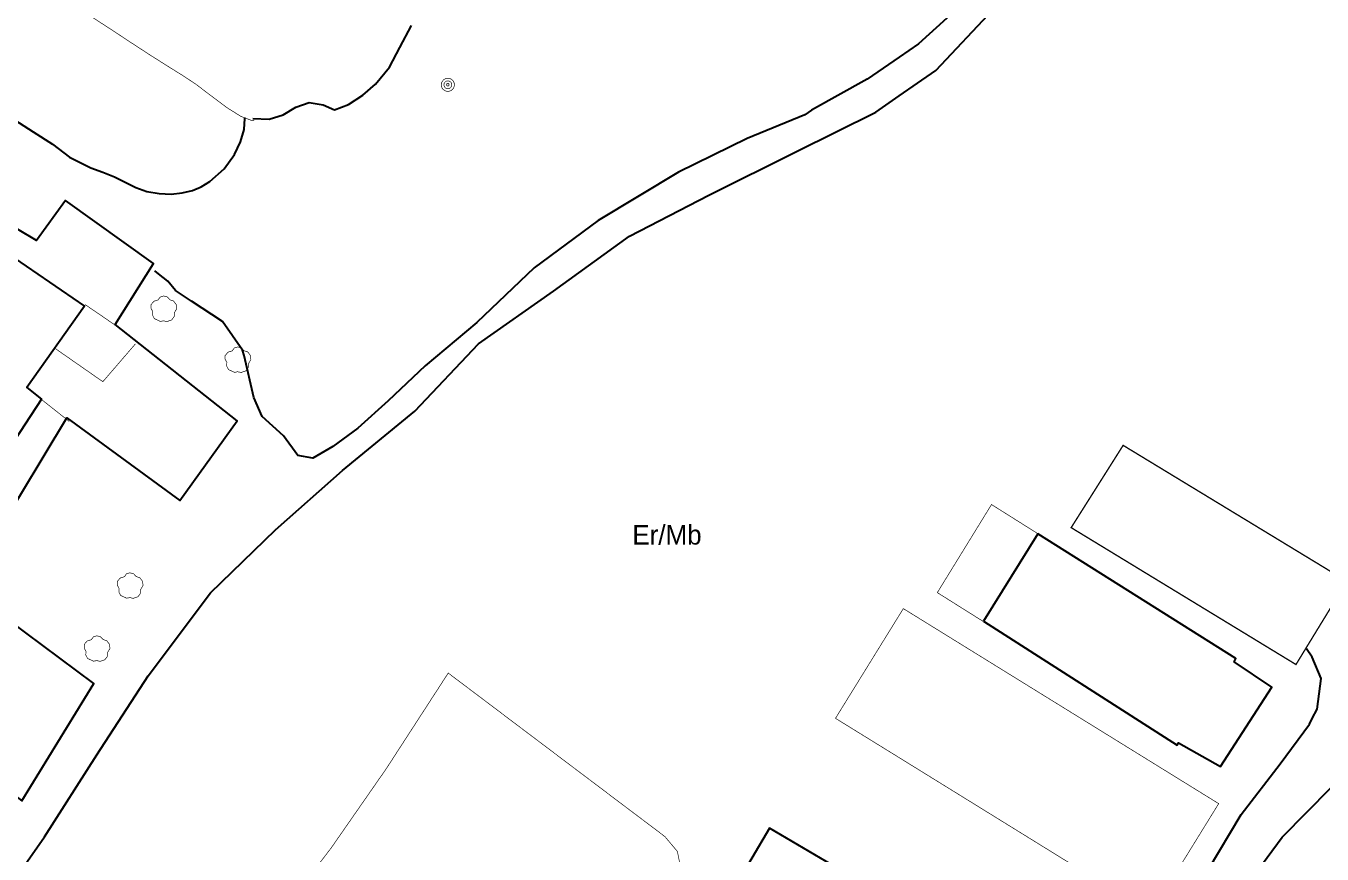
# Model space of a CAD drawing. Extents: x 743500 to 744300, y 4406200 to 4406700.
# Drawn here: x 743933.4 to 744032.2, y 4406523 to 4406586.1 of the extents above; entities that cross this region are included whole.
import ezdxf

# ---------------------------------------------------------------- set-up
doc = ezdxf.new("R2010")
doc.units = 0
doc.header["$MEASUREMENT"] = 0
for name, color, linetype in [('2', 7, 'CONTINUOUS'), ('41', 7, 'CONTINUOUS'), ('42', 7, 'CONTINUOUS'), ('51', 7, 'CONTINUOUS'), ('6', 7, 'CONTINUOUS'), ('7', 7, 'CONTINUOUS')]:
    doc.layers.add(name, color=color, linetype=linetype)
doc.styles.get("Standard").update_dxf_attribs({"font": 'txt', "height": 0.2})

msp = doc.modelspace()

# ---------------------------------------------------------------- linework, layer by layer
at = {"layer": '2', "color": 7, "linetype": 'Continuous'}
msp.add_3dface([(744299.9999999999, 4406200), (744299.9999999999, 4406700), (743500, 4406700), (743500, 4406200)], dxfattribs=at)
at = {"layer": '41', "color": 3, "linetype": 'Continuous', "extrusion": (-0.002406462300001249, -0.003133572600001627, 0.9999921948005192), "const_width": 0.05, "elevation": -15598.591479}
msp.add_lwpolyline([(743857.4261318471, 4406617.045605534), (743857.2261324261, 4406615.675613768), (743857.3261321365, 4406614.285619839), (743857.626131268, 4406613.585621012), (743858.0161301385, 4406612.915621362), (743858.5261286618, 4406612.235620854), (743859.0961270112, 4406611.625619552), (743859.6961252741, 4406611.035617923), (743860.6561224944, 4406610.195614808), (743861.7761192513, 4406609.235611075), (743862.7261165003, 4406608.495607545), (743863.9261130256, 4406607.665602572), (743865.2261092615, 4406606.795597039), (743866.5161055262, 4406605.955591436), (743867.7761018779, 4406605.045586402), (743869.0160982873, 4406604.055581911), (743870.3960942916, 4406603.045576463), (743871.876090006, 4406602.00557041), (743873.44608546, 4406600.965563676), (743875.0760807402, 4406599.945556393), (743876.7960757598, 4406598.905548529), (743878.4460709824, 4406597.915540947), (743880.0060664652, 4406596.915534092), (743881.5660619481, 4406595.865527485), (743883.2360571123, 4406594.75552034), (743884.9060522768, 4406593.67551305), (743886.6560712744, 4406592.545536737), (743888.4460660913, 4406591.415528786), (743890.2360609083, 4406590.295520786), (743891.9360559857, 4406589.21551327), (743893.2360522216, 4406588.385507542), (743893.9560501368, 4406587.91550442), (743895.1660466332, 4406587.115499224), (743896.3660431585, 4406586.295494201), (743897.7560391336, 4406585.345488383), (743899.2060349348, 4406584.295482604), (743900.7560304468, 4406583.25547602), (743902.3960256982, 4406582.165469006), (743904.0260209785, 4406581.085462016), (743905.6160163746, 4406580.005455329), (743907.1560119153, 4406578.915449068), (743908.6860074851, 4406577.845442783), (743910.3260027365, 4406576.755435769), (743912.0359977852, 4406575.615428471), (743913.7059929494, 4406574.505421326), (743915.4059880269, 4406573.415413858), (743917.0259833359, 4406572.365406798), (743918.5559789058, 4406571.335400317), (743919.9859747651, 4406570.385394198), (743921.305970943, 4406569.425388956), (743922.6659670052, 4406568.485383317), (743924.1159628067, 4406567.505377194), (743925.6559583474, 4406566.555370244), (743927.2859536277, 4406565.535362962), (743928.8959489659, 4406564.495355926), (743930.4958962034, 4406563.445286346), (743932.0559157509, 4406562.38531112), (743933.5059115527, 4406561.4253049), (743934.7859078463, 4406560.535299618), (743936.1959037633, 4406559.575293697), (743937.7358993043, 4406558.575286995), (743939.2258949898, 4406557.595280569), (743940.6458908782, 4406556.665274428), (743942.0058869403, 4406555.805268395), (743943.2259556019, 4406555.045356932), (743944.2559526194, 4406554.365352505), (743945.1059501581, 4406553.715349286), (743945.8959478707, 4406553.125346226), (743946.6159457859, 4406552.585343448), (743947.6859426877, 4406551.915338668), (743948.5559401683, 4406551.585333728), (743948.6859397921, 4406551.615332601)], dxfattribs=at)
at = {"layer": '41', "color": 1, "linetype": 'Continuous', "extrusion": (-0.8568389446996174, 0.5155841568997697, 0), "const_width": 0.05, "elevation": 1634507.408181}
msp.add_lwpolyline([(-4159254.884496304, 3.57), (-4159269.741430711, 4.02)], dxfattribs=at)
at = {"layer": '41', "color": 1, "linetype": 'Continuous', "const_width": 0.05}
for points, elevation in [([(744010.56, 4406547.37), (744007.03, 4406549.59), (744002.9000000001, 4406542.88), (744006.4299999998, 4406540.66)], 3.99), ([(743999.9999999999, 4406530.3), (744019.1800000002, 4406518.44), (744024.34, 4406526.8), (744000.3100000002, 4406541.66), (743999.9999999999, 4406541.16)], 1.59), ([(743999.9999999999, 4406541.16), (743995.1399999999, 4406533.3)], 1.59), ([(743995.1399999999, 4406533.3), (743999.9999999999, 4406530.3)], 1.59), ([(743999.9999999999, 4406530.3), (743999.9999999999, 4406530.29)], 1.59), ([(743999.9999999999, 4406530.29), (743999.9999999999, 4406530.3)], 1.59)]:
    msp.add_lwpolyline(points, dxfattribs=dict(at, elevation=elevation))
at = {"layer": '41', "color": 3, "linetype": 'Continuous', "extrusion": (0.0006175568000223998, -0.0005187976000188176, 0.9999996747362716), "const_width": 0.05, "elevation": -1824.738289}
msp.add_lwpolyline([(743956.306956693, 4406499.646338034), (743945.866952508, 4406509.086338609), (743956.5569504695, 4406523.056340152), (743960.7569496688, 4406529.096340685), (743965.4869487667, 4406536.396341218), (743981.996951794, 4406523.936342997), (743982.9469577884, 4406522.806338266), (743983.3469577121, 4406520.796338663), (743982.1269579448, 4406517.77633868), (743970.7369601168, 4406499.64633747)], dxfattribs=at)
at = {"layer": '41', "color": 3, "linetype": 'Continuous'}
for points in [[(743950.7299999999, 4406579.01, 0.05), (743951.9799999999, 4406578.96, 0.03), (743953.06, 4406579.28, 0.03), (743954.0199999998, 4406579.87, 0.03), (743955.0299999998, 4406580.23, 0.03), (743956.1, 4406580.05, 0.03), (743956.95, 4406579.67, 0.03), (743958.0199999998, 4406580.08, 0.03), (743959.1299999999, 4406580.79, 0.03), (743960.08, 4406581.62, 0.03), (743961.1499999998, 4406582.91, 0.03), (743961.9400000002, 4406584.41, 0.03), (743962.8399999999, 4406586.09, 0.03)], [(743932.57, 4406578.9, 0.12), (743933.9999999999, 4406578, 0.12), (743935.4699999999, 4406577.04, 0.12), (743936.78, 4406576.07, 0.12), (743938.39, 4406575.25, 0.12), (743939.3100000002, 4406574.91, 0.12), (743940.2, 4406574.57, 0.12), (743941.82, 4406573.75, 0.12), (743942.67, 4406573.44, 0.12), (743943.6099999999, 4406573.28, 0.12), (743944.5199999998, 4406573.25, 0.12), (743945.3499999999, 4406573.33, 0.12), (743946.1299999999, 4406573.51, 0.12), (743946.81, 4406573.79, 0.12), (743947.45, 4406574.2, 0.12), (743948.56, 4406575.17, 0.12), (743949.3299999998, 4406576.25, 0.11), (743949.8099999998, 4406577.23, 0.09), (743950.0799999998, 4406578.16, 0.05), (743950.1399999999, 4406579, 0.05), (743950.1299999999, 4406579.07, 0.05)]]:
    msp.add_polyline3d(points, dxfattribs=at)
at = {"layer": '41', "color": 1, "linetype": 'Continuous'}
msp.add_polyline3d([(743996.5999999999, 4406521.12, 11.15), (743990.0999999999, 4406524.92, 3.62), (743986.0799999998, 4406518.07, 3.17), (743992.27, 4406514.16, 11.81)], dxfattribs=at)
at = {"layer": '42', "color": 3, "linetype": 'Continuous', "const_width": 0.05}
for points, elevation in [([(743943.6999999998, 4406563.54), (743943.24, 4406563.75), (743943.0999999999, 4406564.01), (743943.11, 4406564.3), (743942.9799999999, 4406564.54), (743942.9799999999, 4406564.82), (743943.2000000002, 4406565.08), (743943.5199999998, 4406565.18), (743943.6799999998, 4406565.4), (743943.94, 4406565.48), (743944.22, 4406565.41), (743944.42, 4406565.19), (743944.7, 4406565.1), (743944.91, 4406564.82), (743944.9399999998, 4406564.51), (743944.75, 4406564.19), (743944.75, 4406563.92), (743944.56, 4406563.66), (743944.2, 4406563.53), (743943.93, 4406563.59), (743943.6999999998, 4406563.54)], 3.94), ([(743949.3499999999, 4406559.66), (743948.89, 4406559.87), (743948.7499999999, 4406560.13), (743948.7599999999, 4406560.42), (743948.6299999999, 4406560.66), (743948.6299999999, 4406560.94), (743948.8499999999, 4406561.2), (743949.17, 4406561.3), (743949.3299999998, 4406561.52), (743949.5899999999, 4406561.6), (743949.87, 4406561.53), (743950.0700000002, 4406561.310000001), (743950.3499999999, 4406561.22), (743950.56, 4406560.94), (743950.5899999999, 4406560.63), (743950.3999999998, 4406560.310000001), (743950.3999999998, 4406560.04), (743950.2099999998, 4406559.78), (743949.8499999999, 4406559.65), (743949.5799999998, 4406559.71), (743949.3499999999, 4406559.66)], 3.95), ([(743941.1299999999, 4406542.45), (743940.67, 4406542.66), (743940.53, 4406542.92), (743940.5399999998, 4406543.21), (743940.4100000001, 4406543.45), (743940.4100000001, 4406543.73), (743940.6299999999, 4406543.99), (743940.95, 4406544.09), (743941.1099999999, 4406544.310000001), (743941.3699999999, 4406544.39), (743941.65, 4406544.32), (743941.85, 4406544.1), (743942.1299999999, 4406544.01), (743942.34, 4406543.73), (743942.37, 4406543.42), (743942.1800000002, 4406543.1), (743942.1800000002, 4406542.83), (743941.9899999999, 4406542.57), (743941.63, 4406542.44), (743941.3599999999, 4406542.5), (743941.1299999999, 4406542.45)], 3.48), ([(743938.6099999999, 4406537.65), (743938.1499999998, 4406537.86), (743938.0099999999, 4406538.12), (743938.0199999998, 4406538.41), (743937.8899999999, 4406538.65), (743937.8899999999, 4406538.93), (743938.1099999999, 4406539.19), (743938.43, 4406539.29), (743938.5899999999, 4406539.51), (743938.8499999999, 4406539.59), (743939.13, 4406539.52), (743939.3299999998, 4406539.3), (743939.6099999999, 4406539.21), (743939.8200000002, 4406538.93), (743939.8499999999, 4406538.62), (743939.6600000001, 4406538.3), (743939.6600000001, 4406538.03), (743939.47, 4406537.77), (743939.1099999999, 4406537.64), (743938.8399999999, 4406537.7), (743938.6099999999, 4406537.65)], 3.48)]:
    msp.add_lwpolyline(points, dxfattribs=dict(at, elevation=elevation))
at = {"layer": '51', "color": 1, "linetype": 'Continuous', "const_width": 0.05}
for points, elevation in [([(743940.44, 4406563.13), (743937.9699999999, 4406564.82)], 5.87), ([(743934.1099999999, 4406558.01), (743936.75, 4406555.92)], 4.04)]:
    msp.add_lwpolyline(points, dxfattribs=dict(at, elevation=elevation))
at = {"layer": '51', "color": 1, "linetype": 'Continuous', "extrusion": (0.01058471939963623, 0.01518677129947807, 0.9998286481656387), "const_width": 0.05, "elevation": 74801.73075399999}
msp.add_lwpolyline([(743893.9324431425, 4405933.60042825), (743897.5622397439, 4405931.070136442), (743900.0428417987, 4405933.950468617)], dxfattribs=at)
at = {"layer": '51', "color": 1, "linetype": 'Continuous', "extrusion": (-0.0041998388000519, -0.006904785500085327, 0.9999673421123569), "const_width": 0.1, "elevation": -33543.472768}
msp.add_lwpolyline([(744006.5695919342, 4406421.261175871), (744023.6994408512, 4406410.830927738), (744027.579658627, 4406417.171078369), (744010.5298090044, 4406427.531325848), (744006.5695919342, 4406421.261175871)], dxfattribs=at)
at = {"layer": '51', "color": 1, "linetype": 'Continuous', "extrusion": (-0.85712911044821, 0.5151016288289724, 0), "const_width": 0.05, "elevation": 1632099.258999}
msp.add_lwpolyline([(-4160222.888045785, 7.65), (-4160230.168162543, 7.54)], dxfattribs=at)
at = {"layer": '51', "color": 1, "linetype": 'Continuous'}
for points in [[(743922.55, 4406535.28, 3.1), (743933.1399999999, 4406527.01, 3.58), (743938.6099999999, 4406535.95, 3.53), (743929.5299999998, 4406542.71, 3.47), (743932.06, 4406546.78, 2.27), (743931.29, 4406547.46, 2.12), (743936.56, 4406556.19, 4.04), (743945.18, 4406549.91, 4.04), (743949.54, 4406555.98, 4.04), (743940.25, 4406563.3, 6.05), (743943.16, 4406567.95, 3.21), (743936.4699999999, 4406572.75, 2.7), (743934.25, 4406569.7, 2.09), (743932.8099999998, 4406570.58, 2.01), (743931.7, 4406568.96, 2.03), (743937.9099999998, 4406564.71, 5.85), (743933.5199999998, 4406558.5, 4.04), (743934.64, 4406557.62, 4.17), (743926.7099999998, 4406545.54, 2.19), (743926.92, 4406545.37, 2.1), (743926.6700000002, 4406544.91, 2.1), (743927.9699999999, 4406543.95, 3.15), (743922.55, 4406535.28, 3.1)], [(744006.42, 4406540.7, 4.14), (744021.18, 4406531.26, 4.02), (744021.2699999998, 4406531.42, 4.02), (744024.4799999999, 4406529.62, 4.02), (744028.38, 4406535.67, 4.02), (744025.5299999998, 4406537.61, 4.02), (744025.6499999998, 4406537.87, 4.02), (744010.56, 4406547.37, 3.99), (744006.42, 4406540.7, 4.14)]]:
    msp.add_polyline3d(points, dxfattribs=at)
at = {"layer": '6', "color": 7, "linetype": 'Continuous', "extrusion": (-1, 0, 0), "const_width": 0.05, "elevation": -744000}
msp.add_lwpolyline([(-4406583.67, 0.25), (-4406583.68, 0.26)], dxfattribs=at)
at = {"layer": '6', "color": 7, "linetype": 'Continuous', "extrusion": (1, 0, 0), "const_width": 0.05, "elevation": 744000}
msp.add_lwpolyline([(4406583.68, 0.26), (4406583.67, 0.27)], dxfattribs=at)
at = {"layer": '6', "color": 7, "linetype": 'Continuous'}
for points in [[(743999.9999999999, 4406580.74, 0.04), (744002.79, 4406582.66, 0.04), (744007.17, 4406587.34, 0.04), (744011.2900000002, 4406593.41, 0.21), (744014.92, 4406599.73, 0.24), (744018.51, 4406606.29, 0.24), (744022.3200000002, 4406612.55, 0.06), (744025.48, 4406617.25, 0.02), (744027.94, 4406621.01, 0.02), (744030.6899999998, 4406624.91, 0.02), (744035.6400000001, 4406629.29, 0.02), (744036.1699999998, 4406629.86, 0.02), (744040.0400000002, 4406632.66, 0.02), (744044.93, 4406635.15, 0.02), (744047.25, 4406636.11, 0.02), (744049.9099999998, 4406634.8, 0.02), (744053.1699999998, 4406633.19, 0.02), (744053.5899999999, 4406632.95, 0.02)], [(744035.2799999998, 4406632.76, 0.18), (744032.1299999999, 4406629.12, 0.2), (744031.5600000002, 4406628.29, 0.2), (744029.55, 4406626.54, 0.2), (744026.77, 4406623.17, 0.2), (744023.3299999998, 4406618.01, 0.23), (744019.6900000002, 4406612.08, 0.3), (744015.78, 4406605.62, 0.3), (744012.27, 4406599.29, 0.35), (744009.3, 4406593.69, 0.35), (744004.9699999999, 4406587.87, 0.16), (744001.4699999999, 4406584.7, 0.25), (743999.9999999999, 4406583.68, 0.26)], [(743999.9999999999, 4406583.68, 0.26), (743997.5600000002, 4406582, 0.28), (743993.3200000002, 4406579.63, 0.28), (743992.8100000002, 4406579.28, 0.28), (743988.41, 4406577.49, 0.17), (743983.18, 4406574.92, 0.1), (743977.06, 4406571.23, 0.1), (743972.1799999998, 4406567.62, 0.07), (743967.82, 4406563.45, 0), (743963.8799999999, 4406560.17, 0), (743961.05, 4406557.5, 0.01), (743958.73, 4406555.4, 0.02), (743956.8299999998, 4406554, 0.02), (743955.31, 4406553.13, 0.62), (743954.17, 4406553.33, 0.76), (743953.0700000002, 4406554.83, 1.47), (743951.4400000002, 4406556.29, 4.67), (743950.82, 4406557.74, 4.5), (743950.0799999998, 4406560.95, 4.29), (743949.9599999998, 4406561.34, 4.29), (743948.4299999998, 4406563.53, 4.29), (743946.06, 4406565.08, 4.29), (743944.8499999999, 4406565.9, 4.29), (743944.26, 4406566.62, 4.29), (743943.56, 4406567.16, 4.29), (743943.28, 4406567.41, 4.29), (743943.28, 4406567.41, 4.29)], [(743919.0899999999, 4406500, 2.85), (743921.3799999999, 4406504.13, 0.88), (743926.3999999998, 4406511.5, 0.88), (743930.8799999999, 4406518.61, 0.89), (743934.8599999999, 4406524.26, 0.89), (743938.8399999999, 4406530.51, 0.87), (743942.77, 4406536.55, 0.71), (743947.5099999999, 4406542.87, 0.47), (743952.46, 4406547.66, 0.33), (743957.5600000002, 4406552.19, 0.29), (743963.0899999999, 4406556.7, 0.26), (743967.93, 4406561.83, 0.07), (743973.6400000001, 4406565.86, 0.07), (743979.45, 4406570.04, 0.04), (743985.4999999999, 4406573.16, 0.04), (743992.18, 4406576.48, 0.04), (743998.2099999998, 4406579.5, 0.04), (743999.9999999999, 4406580.74, 0.04)], [(744014.4699999999, 4406500, 0.4), (744014.64, 4406500.92, 0.4), (744018, 4406506.87, 0.4), (744021.8499999999, 4406513.78, 0.4), (744025.68, 4406519.5, 0.4), (744029.1799999998, 4406524.25, 0.58), (744032.92, 4406528.04, 0.63), (744035.5500000002, 4406532.08, 0.77), (744036.8799999999, 4406536.07, 0.84), (744037.3099999998, 4406539.54, 0.84), (744036.2799999998, 4406542.69, 6.13), (744035.43, 4406544.21, 7.4), (744034.55, 4406544.98, 7.44)], [(744011.46, 4406500, 0.86), (744013.5599999998, 4406503.75, 0.84), (744015.39, 4406507.17, 0.72), (744016.25, 4406508.79, 0.72), (744018.1299999999, 4406512.29, 0.58), (744020.4, 4406516.23, 0.58), (744023.5299999998, 4406521.75, 0.58), (744026.0600000002, 4406525.96, 0.58), (744029.02, 4406529.83, 0.58), (744031.27, 4406532.86, 0.66), (744031.47, 4406533.29, 0.7), (744031.8499999999, 4406533.99, 2.62), (744032.1500000001, 4406536.33, 7.72), (744031.4599999998, 4406537.96, 8.4), (744031.0399999998, 4406538.59, 8.12)]]:
    msp.add_polyline3d(points, dxfattribs=at)
at = {"layer": '7', "color": 7, "linetype": 'Continuous', "const_width": 0.05, "elevation": 0.51}
for points in [[(743966.0999999999, 4406581.58), (743966.0999999999, 4406581.61), (743966.09, 4406581.64), (743966.09, 4406581.67), (743966.0799999998, 4406581.7), (743966.07, 4406581.73), (743966.0599999998, 4406581.76), (743966.05, 4406581.79), (743966.03, 4406581.82), (743966.02, 4406581.84), (743965.9999999999, 4406581.87), (743965.9799999999, 4406581.9), (743965.9599999998, 4406581.92), (743965.9300000002, 4406581.94), (743965.91, 4406581.96), (743965.89, 4406581.98), (743965.8599999999, 4406582), (743965.83, 4406582.01), (743965.8, 4406582.03), (743965.77, 4406582.04), (743965.7399999999, 4406582.05), (743965.7099999998, 4406582.060000001), (743965.68, 4406582.060000001), (743965.65, 4406582.07), (743965.6199999999, 4406582.07), (743965.5899999999, 4406582.07), (743965.56, 4406582.07), (743965.53, 4406582.060000001), (743965.4899999999, 4406582.060000001), (743965.4599999998, 4406582.05), (743965.43, 4406582.04), (743965.3999999998, 4406582.03), (743965.38, 4406582.02), (743965.3499999999, 4406582), (743965.32, 4406581.98), (743965.3, 4406581.97), (743965.27, 4406581.95), (743965.25, 4406581.92), (743965.2299999999, 4406581.9), (743965.2099999998, 4406581.88), (743965.19, 4406581.85), (743965.17, 4406581.82), (743965.1600000001, 4406581.8), (743965.14, 4406581.77), (743965.1299999999, 4406581.74), (743965.1199999999, 4406581.71), (743965.1099999999, 4406581.68), (743965.1099999999, 4406581.65), (743965.1, 4406581.62), (743965.1, 4406581.58), (743965.1, 4406581.55), (743965.1, 4406581.52), (743965.1099999999, 4406581.49), (743965.1199999999, 4406581.46), (743965.1199999999, 4406581.43), (743965.1299999999, 4406581.4), (743965.1499999998, 4406581.37), (743965.1600000001, 4406581.34), (743965.17, 4406581.310000001), (743965.19, 4406581.29), (743965.2099999998, 4406581.26), (743965.2299999999, 4406581.24), (743965.25, 4406581.21), (743965.28, 4406581.19), (743965.3, 4406581.17), (743965.3299999998, 4406581.16), (743965.3499999999, 4406581.14), (743965.38, 4406581.12), (743965.4099999998, 4406581.11), (743965.44, 4406581.1), (743965.4699999999, 4406581.09), (743965.5, 4406581.08), (743965.53, 4406581.08), (743965.56, 4406581.08), (743965.6, 4406581.07), (743965.6299999999, 4406581.07), (743965.6599999998, 4406581.08), (743965.6900000002, 4406581.08), (743965.7199999999, 4406581.09), (743965.75, 4406581.1), (743965.78, 4406581.11), (743965.81, 4406581.12), (743965.8399999999, 4406581.13), (743965.87, 4406581.15), (743965.89, 4406581.17), (743965.9199999998, 4406581.19), (743965.94, 4406581.21), (743965.9599999998, 4406581.23), (743965.9799999999, 4406581.25), (743965.9999999999, 4406581.28), (743966.02, 4406581.310000001), (743966.0400000002, 4406581.33), (743966.05, 4406581.36), (743966.0599999998, 4406581.39), (743966.07, 4406581.42), (743966.0799999998, 4406581.45), (743966.09, 4406581.48), (743966.09, 4406581.51), (743966.0999999999, 4406581.54), (743966.0999999999, 4406581.58)], [(743965.8999999998, 4406581.58), (743965.8999999998, 4406581.59), (743965.8999999998, 4406581.61), (743965.89, 4406581.63), (743965.89, 4406581.65), (743965.8799999999, 4406581.67), (743965.8799999999, 4406581.69), (743965.87, 4406581.7), (743965.8599999999, 4406581.72), (743965.85, 4406581.74), (743965.8399999999, 4406581.75), (743965.83, 4406581.77), (743965.81, 4406581.78), (743965.8, 4406581.79), (743965.78, 4406581.81), (743965.77, 4406581.82), (743965.75, 4406581.83), (743965.7399999999, 4406581.84), (743965.7199999999, 4406581.84), (743965.7, 4406581.85), (743965.68, 4406581.86), (743965.6700000002, 4406581.86), (743965.65, 4406581.87), (743965.6299999999, 4406581.87), (743965.61, 4406581.87), (743965.5899999999, 4406581.87), (743965.57, 4406581.87), (743965.5499999998, 4406581.87), (743965.54, 4406581.86), (743965.52, 4406581.86), (743965.5, 4406581.85), (743965.4799999999, 4406581.85), (743965.4599999998, 4406581.84), (743965.4500000002, 4406581.83), (743965.43, 4406581.82), (743965.42, 4406581.81), (743965.3999999998, 4406581.79), (743965.3899999999, 4406581.78), (743965.38, 4406581.77), (743965.36, 4406581.75), (743965.3499999999, 4406581.74), (743965.34, 4406581.72), (743965.3299999998, 4406581.7), (743965.3299999998, 4406581.69), (743965.32, 4406581.67), (743965.3099999998, 4406581.65), (743965.3099999998, 4406581.63), (743965.3099999998, 4406581.62), (743965.3, 4406581.6), (743965.3, 4406581.58), (743965.3, 4406581.560000001), (743965.3, 4406581.54), (743965.3099999998, 4406581.52), (743965.3099999998, 4406581.5), (743965.32, 4406581.48), (743965.32, 4406581.47), (743965.3299999998, 4406581.45), (743965.34, 4406581.43), (743965.3499999999, 4406581.42), (743965.36, 4406581.4), (743965.3699999999, 4406581.38), (743965.38, 4406581.37), (743965.3899999999, 4406581.36), (743965.4099999998, 4406581.34), (743965.42, 4406581.33), (743965.44, 4406581.32), (743965.4500000002, 4406581.310000001), (743965.4699999999, 4406581.3), (743965.4899999999, 4406581.3), (743965.5099999999, 4406581.29), (743965.52, 4406581.28), (743965.54, 4406581.28), (743965.56, 4406581.28), (743965.58, 4406581.27), (743965.6, 4406581.27), (743965.6199999999, 4406581.27), (743965.6399999999, 4406581.28), (743965.6599999998, 4406581.28), (743965.6700000002, 4406581.28), (743965.6900000002, 4406581.29), (743965.7099999998, 4406581.3), (743965.7299999999, 4406581.3), (743965.7399999999, 4406581.310000001), (743965.76, 4406581.32), (743965.78, 4406581.33), (743965.79, 4406581.34), (743965.81, 4406581.36), (743965.8199999998, 4406581.37), (743965.83, 4406581.38), (743965.8399999999, 4406581.4), (743965.85, 4406581.41), (743965.8599999999, 4406581.43), (743965.87, 4406581.45), (743965.8799999999, 4406581.46), (743965.8799999999, 4406581.48), (743965.89, 4406581.5), (743965.89, 4406581.52), (743965.8999999998, 4406581.54), (743965.8999999998, 4406581.560000001), (743965.8999999998, 4406581.58)], [(743965.7, 4406581.58), (743965.7, 4406581.58), (743965.7, 4406581.59), (743965.7, 4406581.59), (743965.7, 4406581.6), (743965.6900000002, 4406581.61), (743965.6900000002, 4406581.61), (743965.6900000002, 4406581.62), (743965.6900000002, 4406581.62), (743965.68, 4406581.63), (743965.68, 4406581.63), (743965.68, 4406581.64), (743965.6700000002, 4406581.64), (743965.6700000002, 4406581.65), (743965.6599999998, 4406581.65), (743965.6599999998, 4406581.66), (743965.65, 4406581.66), (743965.65, 4406581.66), (743965.6399999999, 4406581.67), (743965.6399999999, 4406581.67), (743965.6299999999, 4406581.67), (743965.6299999999, 4406581.67), (743965.6199999999, 4406581.67), (743965.61, 4406581.68), (743965.61, 4406581.68), (743965.6, 4406581.68), (743965.5899999999, 4406581.68), (743965.5899999999, 4406581.68), (743965.58, 4406581.67), (743965.58, 4406581.67), (743965.57, 4406581.67), (743965.56, 4406581.67), (743965.56, 4406581.67), (743965.5499999998, 4406581.66), (743965.5499999998, 4406581.66), (743965.54, 4406581.66), (743965.54, 4406581.65), (743965.53, 4406581.65), (743965.53, 4406581.64), (743965.52, 4406581.64), (743965.52, 4406581.64), (743965.52, 4406581.63), (743965.5099999999, 4406581.62), (743965.5099999999, 4406581.62), (743965.5099999999, 4406581.61), (743965.5099999999, 4406581.61), (743965.5, 4406581.6), (743965.5, 4406581.6), (743965.5, 4406581.59), (743965.5, 4406581.58), (743965.5, 4406581.58), (743965.5, 4406581.57), (743965.5, 4406581.560000001), (743965.5, 4406581.560000001), (743965.5099999999, 4406581.55), (743965.5099999999, 4406581.55), (743965.5099999999, 4406581.54), (743965.5099999999, 4406581.53), (743965.5099999999, 4406581.53), (743965.52, 4406581.52), (743965.52, 4406581.52), (743965.53, 4406581.51), (743965.53, 4406581.51), (743965.53, 4406581.51), (743965.54, 4406581.5), (743965.54, 4406581.5), (743965.5499999998, 4406581.49), (743965.5499999998, 4406581.49), (743965.56, 4406581.49), (743965.57, 4406581.49), (743965.57, 4406581.48), (743965.58, 4406581.48), (743965.58, 4406581.48), (743965.5899999999, 4406581.48), (743965.6, 4406581.48), (743965.6, 4406581.48), (743965.61, 4406581.48), (743965.6199999999, 4406581.48), (743965.6199999999, 4406581.48), (743965.6299999999, 4406581.48), (743965.6299999999, 4406581.49), (743965.6399999999, 4406581.49), (743965.6399999999, 4406581.49), (743965.65, 4406581.49), (743965.6599999998, 4406581.5), (743965.6599999998, 4406581.5), (743965.6700000002, 4406581.5), (743965.6700000002, 4406581.51), (743965.6700000002, 4406581.51), (743965.68, 4406581.52), (743965.68, 4406581.52), (743965.68, 4406581.53), (743965.6900000002, 4406581.53), (743965.6900000002, 4406581.54), (743965.6900000002, 4406581.55), (743965.6900000002, 4406581.55), (743965.7, 4406581.560000001), (743965.7, 4406581.560000001), (743965.7, 4406581.57), (743965.7, 4406581.58)]]:
    msp.add_lwpolyline(points, dxfattribs=at)

# ---------------------------------------------------------------- texts
at = {"layer": '42', "color": 7, "linetype": 'Continuous'}
msp.add_text('Er/Mb                       ', height=1.48, dxfattribs=at).set_placement((743979.6600000001, 4406546.54, 0.26))

doc.saveas('drawing.dxf')
